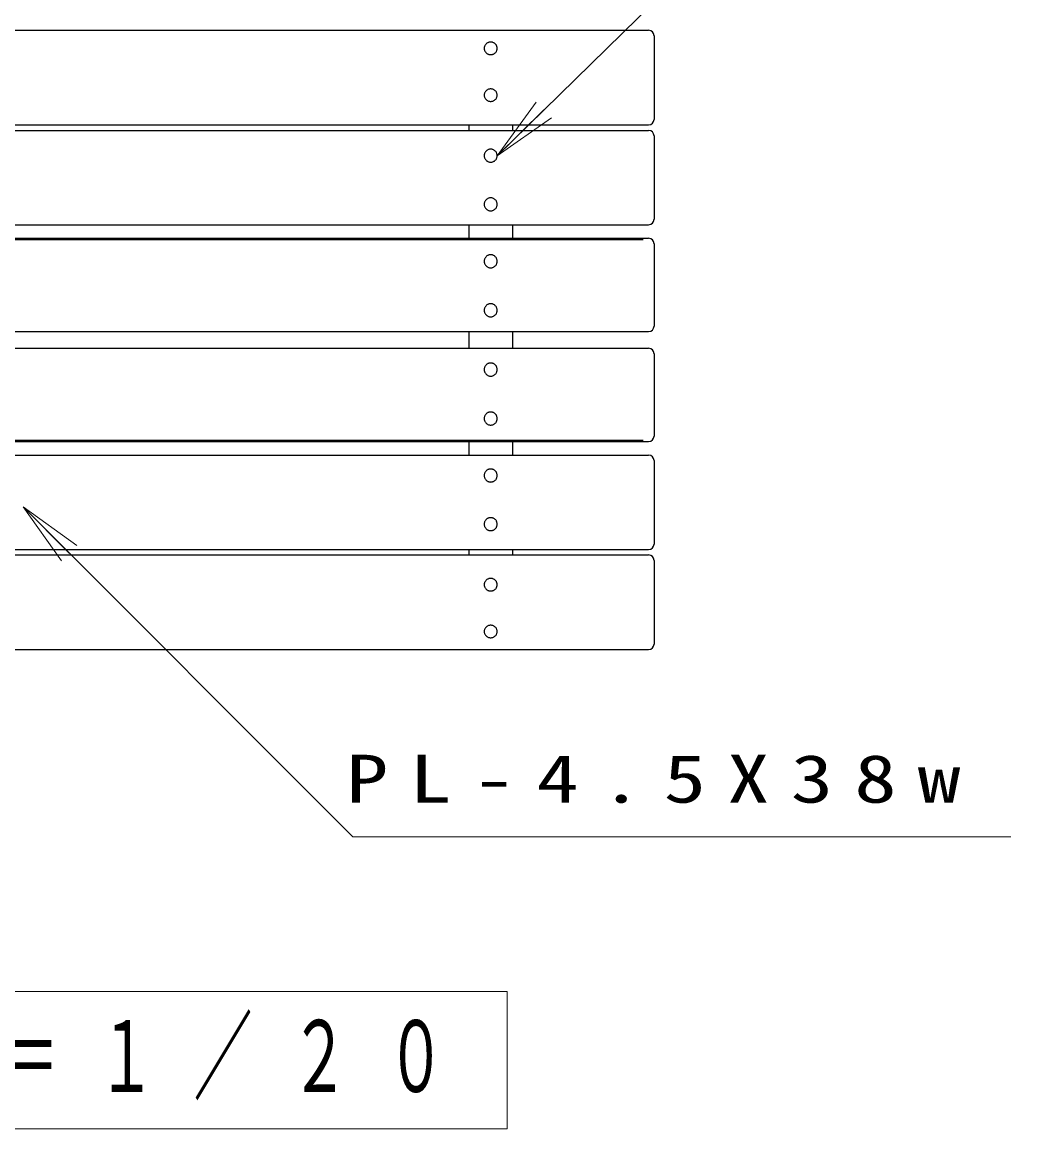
# Model space of a CAD drawing. Units: millimetres on the paper, scale 1:20. Extents: x -365 to 10, y -38 to 257.
# Drawn here: x -257.7 to -211.1, y 169.6 to 220.4 of the extents above; entities that cross this region are included whole.
import ezdxf

# ---------------------------------------------------------------- set-up
doc = ezdxf.new("R2010")
doc.units = ezdxf.units.MM
doc.layers.add('LY_1', color=7, linetype='Continuous', lineweight=25)
doc.styles.add('ＭＳ ゴシック', font='')
doc.styles.get('ＭＳ ゴシック').set_extended_font_data('MS Gothic')

msp = doc.modelspace()

# ---------------------------------------------------------------- linework, layer by layer
at = {"layer": 'LY_1', "color": 4}
for p, q in [((-288.467, 220.024), (-228.967, 220.024)), ((-228.717, 219.774), (-228.717, 215.934)), ((-288.467, 215.684), (-228.967, 215.684)), ((-288.467, 215.432), (-228.967, 215.432)), ((-237.217, 215.684), (-237.217, 215.432)), ((-235.217, 215.684), (-235.217, 215.432)), ((-228.717, 215.182), (-228.717, 211.353)), ((-288.467, 211.103), (-228.967, 211.103)), ((-237.217, 211.103), (-237.217, 210.479)), ((-235.217, 211.103), (-235.217, 210.479)), ((-288.467, 210.479), (-228.967, 210.479)), ((-228.717, 210.229), (-228.717, 206.446)), ((-288.467, 206.196), (-228.967, 206.196)), ((-237.217, 206.196), (-237.217, 205.431)), ((-235.217, 206.196), (-235.217, 205.431)), ((-288.467, 205.431), (-228.967, 205.431)), ((-228.717, 205.181), (-228.717, 201.399)), ((-288.467, 201.149), (-228.967, 201.149)), ((-237.217, 201.149), (-237.217, 200.524)), ((-235.217, 201.149), (-235.217, 200.524)), ((-288.467, 200.524), (-228.967, 200.524)), ((-228.717, 200.274), (-228.717, 196.446)), ((-288.467, 196.196), (-228.967, 196.196)), ((-237.217, 196.196), (-237.217, 195.943)), ((-235.217, 196.196), (-235.217, 195.943)), ((-288.467, 195.943), (-228.967, 195.943)), ((-228.717, 195.693), (-228.717, 191.853)), ((-288.467, 191.603), (-228.967, 191.603))]:
    msp.add_line(p, q, dxfattribs=at)
at = {"layer": 'LY_1', "lineweight": 13}
for p, q in [((-235.917, 214.269), (-234.124, 216.726)), ((-235.917, 214.269), (-233.774, 216.369)), ((-233.425, 216.011), (-235.917, 214.269)), ((-257.682, 198.146), (-255.561, 196.025)), ((-257.682, 198.146), (-255.207, 196.378)), ((-255.914, 195.671), (-257.682, 198.146)), ((-235.459, 175.905), (-281.959, 175.905)), ((-235.459, 169.605), (-235.459, 175.905)), ((-281.959, 169.605), (-235.459, 169.605))]:
    msp.add_line(p, q, dxfattribs=at)
at = {"layer": 'LY_1'}
for p, q in [((-288.217, 210.421), (-229.217, 210.421)), ((-288.217, 201.206), (-229.217, 201.206))]:
    msp.add_line(p, q, dxfattribs=at)
at = {"layer": 'LY_1', "lineweight": 13}
for points in [[(-235.917, 214.269), (-222.292, 227.619), (-174.048, 227.619)], [(-257.682, 198.146), (-242.544, 183.009), (-212.34, 183.009)]]:
    msp.add_lwpolyline(points, dxfattribs=at)
at = {"layer": 'LY_1', "color": 4}
for points in [[(-235.917, 219.195), (-235.919, 219.22), (-235.922, 219.245), (-235.928, 219.269), (-235.935, 219.293), (-235.945, 219.316), (-235.958, 219.338), (-235.972, 219.359), (-235.988, 219.379), (-236.005, 219.398), (-236.025, 219.414), (-236.045, 219.43), (-236.067, 219.443), (-236.091, 219.455), (-236.115, 219.464), (-236.14, 219.472), (-236.165, 219.477), (-236.191, 219.48), (-236.217, 219.481), (-236.244, 219.48), (-236.269, 219.477), (-236.295, 219.472), (-236.32, 219.464), (-236.344, 219.455), (-236.367, 219.443), (-236.389, 219.43), (-236.41, 219.414), (-236.429, 219.398), (-236.447, 219.379), (-236.463, 219.359), (-236.477, 219.338), (-236.489, 219.316), (-236.499, 219.293), (-236.507, 219.269), (-236.513, 219.245), (-236.516, 219.22), (-236.517, 219.195), (-236.516, 219.17), (-236.513, 219.145), (-236.507, 219.121), (-236.499, 219.097), (-236.489, 219.074), (-236.477, 219.052), (-236.463, 219.031), (-236.447, 219.011), (-236.429, 218.993), (-236.41, 218.976), (-236.389, 218.96), (-236.367, 218.947), (-236.344, 218.936), (-236.32, 218.926), (-236.295, 218.918), (-236.269, 218.913), (-236.244, 218.91), (-236.217, 218.909), (-236.191, 218.91), (-236.165, 218.913), (-236.14, 218.918), (-236.115, 218.926), (-236.091, 218.936), (-236.067, 218.947), (-236.045, 218.96), (-236.025, 218.976), (-236.005, 218.993), (-235.988, 219.011), (-235.972, 219.031), (-235.958, 219.052), (-235.945, 219.074), (-235.935, 219.097), (-235.928, 219.121), (-235.922, 219.145), (-235.919, 219.17)], [(-235.917, 217.047), (-235.919, 217.072), (-235.922, 217.097), (-235.928, 217.121), (-235.935, 217.145), (-235.945, 217.168), (-235.958, 217.19), (-235.972, 217.211), (-235.988, 217.231), (-236.005, 217.25), (-236.025, 217.267), (-236.045, 217.282), (-236.067, 217.295), (-236.091, 217.307), (-236.115, 217.316), (-236.14, 217.324), (-236.165, 217.329), (-236.191, 217.332), (-236.217, 217.334), (-236.244, 217.332), (-236.269, 217.329), (-236.295, 217.324), (-236.32, 217.316), (-236.344, 217.307), (-236.367, 217.295), (-236.389, 217.282), (-236.41, 217.267), (-236.429, 217.25), (-236.447, 217.231), (-236.463, 217.211), (-236.477, 217.19), (-236.489, 217.168), (-236.499, 217.145), (-236.507, 217.121), (-236.513, 217.097), (-236.516, 217.072), (-236.517, 217.047), (-236.516, 217.022), (-236.513, 216.997), (-236.507, 216.973), (-236.499, 216.949), (-236.489, 216.926), (-236.477, 216.904), (-236.463, 216.883), (-236.447, 216.863), (-236.429, 216.845), (-236.41, 216.828), (-236.389, 216.813), (-236.367, 216.799), (-236.344, 216.788), (-236.32, 216.778), (-236.295, 216.771), (-236.269, 216.765), (-236.244, 216.762), (-236.217, 216.761), (-236.191, 216.762), (-236.165, 216.765), (-236.14, 216.771), (-236.115, 216.778), (-236.091, 216.788), (-236.067, 216.799), (-236.045, 216.813), (-236.025, 216.828), (-236.005, 216.845), (-235.988, 216.863), (-235.972, 216.883), (-235.958, 216.904), (-235.945, 216.926), (-235.935, 216.949), (-235.928, 216.973), (-235.922, 216.997), (-235.919, 217.022)], [(-235.917, 214.269), (-235.919, 214.295), (-235.922, 214.321), (-235.928, 214.346), (-235.935, 214.371), (-235.945, 214.395), (-235.958, 214.418), (-235.972, 214.44), (-235.988, 214.46), (-236.005, 214.479), (-236.025, 214.497), (-236.045, 214.513), (-236.067, 214.527), (-236.091, 214.539), (-236.115, 214.549), (-236.14, 214.557), (-236.165, 214.562), (-236.191, 214.566), (-236.217, 214.567), (-236.244, 214.566), (-236.269, 214.562), (-236.295, 214.557), (-236.32, 214.549), (-236.344, 214.539), (-236.367, 214.527), (-236.389, 214.513), (-236.41, 214.497), (-236.429, 214.479), (-236.447, 214.46), (-236.463, 214.44), (-236.477, 214.418), (-236.489, 214.395), (-236.499, 214.371), (-236.507, 214.346), (-236.513, 214.321), (-236.516, 214.295), (-236.517, 214.269), (-236.516, 214.243), (-236.513, 214.217), (-236.507, 214.192), (-236.499, 214.167), (-236.489, 214.143), (-236.477, 214.12), (-236.463, 214.098), (-236.447, 214.078), (-236.429, 214.059), (-236.41, 214.041), (-236.389, 214.025), (-236.367, 214.011), (-236.344, 213.999), (-236.32, 213.989), (-236.295, 213.982), (-236.269, 213.976), (-236.244, 213.973), (-236.217, 213.971), (-236.191, 213.973), (-236.165, 213.976), (-236.14, 213.982), (-236.115, 213.989), (-236.091, 213.999), (-236.067, 214.011), (-236.045, 214.025), (-236.025, 214.041), (-236.005, 214.059), (-235.988, 214.078), (-235.972, 214.098), (-235.958, 214.12), (-235.945, 214.143), (-235.935, 214.167), (-235.928, 214.192), (-235.922, 214.217), (-235.919, 214.243)], [(-235.917, 212.037), (-235.919, 212.063), (-235.922, 212.088), (-235.928, 212.114), (-235.935, 212.139), (-235.945, 212.163), (-235.958, 212.186), (-235.972, 212.207), (-235.988, 212.228), (-236.005, 212.247), (-236.025, 212.265), (-236.045, 212.281), (-236.067, 212.295), (-236.091, 212.307), (-236.115, 212.316), (-236.14, 212.324), (-236.165, 212.33), (-236.191, 212.333), (-236.217, 212.334), (-236.244, 212.333), (-236.269, 212.33), (-236.295, 212.324), (-236.32, 212.316), (-236.344, 212.307), (-236.367, 212.295), (-236.389, 212.281), (-236.41, 212.265), (-236.429, 212.247), (-236.447, 212.228), (-236.463, 212.207), (-236.477, 212.186), (-236.489, 212.163), (-236.499, 212.139), (-236.507, 212.114), (-236.513, 212.088), (-236.516, 212.063), (-236.517, 212.037), (-236.516, 212.011), (-236.513, 211.985), (-236.507, 211.96), (-236.499, 211.935), (-236.489, 211.911), (-236.477, 211.888), (-236.463, 211.866), (-236.447, 211.845), (-236.429, 211.826), (-236.41, 211.809), (-236.389, 211.793), (-236.367, 211.779), (-236.344, 211.767), (-236.32, 211.757), (-236.295, 211.749), (-236.269, 211.744), (-236.244, 211.74), (-236.217, 211.739), (-236.191, 211.74), (-236.165, 211.744), (-236.14, 211.749), (-236.115, 211.757), (-236.091, 211.767), (-236.067, 211.779), (-236.045, 211.793), (-236.025, 211.809), (-236.005, 211.826), (-235.988, 211.845), (-235.972, 211.866), (-235.958, 211.888), (-235.945, 211.911), (-235.935, 211.935), (-235.928, 211.96), (-235.922, 211.985), (-235.919, 212.011)], [(-235.917, 209.422), (-235.919, 209.448), (-235.922, 209.474), (-235.928, 209.5), (-235.935, 209.525), (-235.945, 209.549), (-235.958, 209.572), (-235.972, 209.594), (-235.988, 209.615), (-236.005, 209.634), (-236.025, 209.652), (-236.045, 209.668), (-236.067, 209.682), (-236.091, 209.694), (-236.115, 209.704), (-236.14, 209.712), (-236.165, 209.717), (-236.191, 209.721), (-236.217, 209.722), (-236.244, 209.721), (-236.269, 209.717), (-236.295, 209.712), (-236.32, 209.704), (-236.344, 209.694), (-236.367, 209.682), (-236.389, 209.668), (-236.41, 209.652), (-236.429, 209.634), (-236.447, 209.615), (-236.463, 209.594), (-236.477, 209.572), (-236.489, 209.549), (-236.499, 209.525), (-236.507, 209.5), (-236.513, 209.474), (-236.516, 209.448), (-236.517, 209.422), (-236.516, 209.396), (-236.513, 209.37), (-236.507, 209.345), (-236.499, 209.32), (-236.489, 209.296), (-236.477, 209.272), (-236.463, 209.25), (-236.447, 209.23), (-236.429, 209.21), (-236.41, 209.193), (-236.389, 209.177), (-236.367, 209.163), (-236.344, 209.151), (-236.32, 209.141), (-236.295, 209.133), (-236.269, 209.127), (-236.244, 209.124), (-236.217, 209.123), (-236.191, 209.124), (-236.165, 209.127), (-236.14, 209.133), (-236.115, 209.141), (-236.091, 209.151), (-236.067, 209.163), (-236.045, 209.177), (-236.025, 209.193), (-236.005, 209.21), (-235.988, 209.23), (-235.972, 209.25), (-235.958, 209.272), (-235.945, 209.296), (-235.935, 209.32), (-235.928, 209.345), (-235.922, 209.37), (-235.919, 209.396)], [(-235.917, 207.174), (-235.919, 207.2), (-235.922, 207.226), (-235.928, 207.252), (-235.935, 207.277), (-235.945, 207.301), (-235.958, 207.324), (-235.972, 207.346), (-235.988, 207.367), (-236.005, 207.386), (-236.025, 207.404), (-236.045, 207.42), (-236.067, 207.434), (-236.091, 207.446), (-236.115, 207.456), (-236.14, 207.464), (-236.165, 207.47), (-236.191, 207.473), (-236.217, 207.474), (-236.244, 207.473), (-236.269, 207.47), (-236.295, 207.464), (-236.32, 207.456), (-236.344, 207.446), (-236.367, 207.434), (-236.389, 207.42), (-236.41, 207.404), (-236.429, 207.386), (-236.447, 207.367), (-236.463, 207.346), (-236.477, 207.324), (-236.489, 207.301), (-236.499, 207.277), (-236.507, 207.252), (-236.513, 207.226), (-236.516, 207.2), (-236.517, 207.174), (-236.516, 207.148), (-236.513, 207.122), (-236.507, 207.097), (-236.499, 207.072), (-236.489, 207.048), (-236.477, 207.024), (-236.463, 207.002), (-236.447, 206.982), (-236.429, 206.962), (-236.41, 206.945), (-236.389, 206.929), (-236.367, 206.915), (-236.344, 206.903), (-236.32, 206.893), (-236.295, 206.885), (-236.269, 206.879), (-236.244, 206.876), (-236.217, 206.875), (-236.191, 206.876), (-236.165, 206.879), (-236.14, 206.885), (-236.115, 206.893), (-236.091, 206.903), (-236.067, 206.915), (-236.045, 206.929), (-236.025, 206.945), (-236.005, 206.962), (-235.988, 206.982), (-235.972, 207.002), (-235.958, 207.024), (-235.945, 207.048), (-235.935, 207.072), (-235.928, 207.097), (-235.922, 207.122), (-235.919, 207.148)], [(-235.917, 204.453), (-235.919, 204.479), (-235.922, 204.505), (-235.928, 204.531), (-235.935, 204.556), (-235.945, 204.58), (-235.958, 204.603), (-235.972, 204.625), (-235.988, 204.646), (-236.005, 204.665), (-236.025, 204.683), (-236.045, 204.699), (-236.067, 204.713), (-236.091, 204.725), (-236.115, 204.735), (-236.14, 204.743), (-236.165, 204.748), (-236.191, 204.752), (-236.217, 204.753), (-236.244, 204.752), (-236.269, 204.748), (-236.295, 204.743), (-236.32, 204.735), (-236.344, 204.725), (-236.367, 204.713), (-236.389, 204.699), (-236.41, 204.683), (-236.429, 204.665), (-236.447, 204.646), (-236.463, 204.625), (-236.477, 204.603), (-236.489, 204.58), (-236.499, 204.556), (-236.507, 204.531), (-236.513, 204.505), (-236.516, 204.479), (-236.517, 204.453), (-236.516, 204.427), (-236.513, 204.401), (-236.507, 204.376), (-236.499, 204.351), (-236.489, 204.326), (-236.477, 204.303), (-236.463, 204.281), (-236.447, 204.26), (-236.429, 204.241), (-236.41, 204.224), (-236.389, 204.208), (-236.367, 204.194), (-236.344, 204.182), (-236.32, 204.172), (-236.295, 204.164), (-236.269, 204.158), (-236.244, 204.155), (-236.217, 204.153), (-236.191, 204.155), (-236.165, 204.158), (-236.14, 204.164), (-236.115, 204.172), (-236.091, 204.182), (-236.067, 204.194), (-236.045, 204.208), (-236.025, 204.224), (-236.005, 204.241), (-235.988, 204.26), (-235.972, 204.281), (-235.958, 204.303), (-235.945, 204.326), (-235.935, 204.351), (-235.928, 204.376), (-235.922, 204.401), (-235.919, 204.427)], [(-235.917, 202.205), (-235.919, 202.231), (-235.922, 202.257), (-235.928, 202.283), (-235.935, 202.308), (-235.945, 202.332), (-235.958, 202.355), (-235.972, 202.377), (-235.988, 202.398), (-236.005, 202.417), (-236.025, 202.435), (-236.045, 202.451), (-236.067, 202.465), (-236.091, 202.477), (-236.115, 202.487), (-236.14, 202.495), (-236.165, 202.5), (-236.191, 202.504), (-236.217, 202.505), (-236.244, 202.504), (-236.269, 202.5), (-236.295, 202.495), (-236.32, 202.487), (-236.344, 202.477), (-236.367, 202.465), (-236.389, 202.451), (-236.41, 202.435), (-236.429, 202.417), (-236.447, 202.398), (-236.463, 202.377), (-236.477, 202.355), (-236.489, 202.332), (-236.499, 202.308), (-236.507, 202.283), (-236.513, 202.257), (-236.516, 202.231), (-236.517, 202.205), (-236.516, 202.179), (-236.513, 202.153), (-236.507, 202.128), (-236.499, 202.103), (-236.489, 202.079), (-236.477, 202.055), (-236.463, 202.033), (-236.447, 202.013), (-236.429, 201.993), (-236.41, 201.976), (-236.389, 201.96), (-236.367, 201.946), (-236.344, 201.934), (-236.32, 201.924), (-236.295, 201.916), (-236.269, 201.91), (-236.244, 201.907), (-236.217, 201.905), (-236.191, 201.907), (-236.165, 201.91), (-236.14, 201.916), (-236.115, 201.924), (-236.091, 201.934), (-236.067, 201.946), (-236.045, 201.96), (-236.025, 201.976), (-236.005, 201.993), (-235.988, 202.013), (-235.972, 202.033), (-235.958, 202.055), (-235.945, 202.079), (-235.935, 202.103), (-235.928, 202.128), (-235.922, 202.153), (-235.919, 202.179)], [(-235.917, 199.591), (-235.919, 199.617), (-235.922, 199.642), (-235.928, 199.668), (-235.935, 199.693), (-235.945, 199.717), (-235.958, 199.74), (-235.972, 199.761), (-235.988, 199.782), (-236.005, 199.801), (-236.025, 199.819), (-236.045, 199.835), (-236.067, 199.848), (-236.091, 199.86), (-236.115, 199.87), (-236.14, 199.878), (-236.165, 199.884), (-236.191, 199.887), (-236.217, 199.888), (-236.244, 199.887), (-236.269, 199.884), (-236.295, 199.878), (-236.32, 199.87), (-236.344, 199.86), (-236.367, 199.848), (-236.389, 199.835), (-236.41, 199.819), (-236.429, 199.801), (-236.447, 199.782), (-236.463, 199.761), (-236.477, 199.74), (-236.489, 199.717), (-236.499, 199.693), (-236.507, 199.668), (-236.513, 199.642), (-236.516, 199.617), (-236.517, 199.591), (-236.516, 199.565), (-236.513, 199.539), (-236.507, 199.514), (-236.499, 199.489), (-236.489, 199.465), (-236.477, 199.442), (-236.463, 199.42), (-236.447, 199.399), (-236.429, 199.38), (-236.41, 199.363), (-236.389, 199.347), (-236.367, 199.333), (-236.344, 199.321), (-236.32, 199.311), (-236.295, 199.303), (-236.269, 199.298), (-236.244, 199.294), (-236.217, 199.293), (-236.191, 199.294), (-236.165, 199.298), (-236.14, 199.303), (-236.115, 199.311), (-236.091, 199.321), (-236.067, 199.333), (-236.045, 199.347), (-236.025, 199.363), (-236.005, 199.38), (-235.988, 199.399), (-235.972, 199.42), (-235.958, 199.442), (-235.945, 199.465), (-235.935, 199.489), (-235.928, 199.514), (-235.922, 199.539), (-235.919, 199.565)], [(-235.917, 197.359), (-235.919, 197.384), (-235.922, 197.41), (-235.928, 197.436), (-235.935, 197.46), (-235.945, 197.484), (-235.958, 197.507), (-235.972, 197.529), (-235.988, 197.55), (-236.005, 197.569), (-236.025, 197.587), (-236.045, 197.602), (-236.067, 197.616), (-236.091, 197.628), (-236.115, 197.638), (-236.14, 197.646), (-236.165, 197.652), (-236.191, 197.655), (-236.217, 197.656), (-236.244, 197.655), (-236.269, 197.652), (-236.295, 197.646), (-236.32, 197.638), (-236.344, 197.628), (-236.367, 197.616), (-236.389, 197.602), (-236.41, 197.587), (-236.429, 197.569), (-236.447, 197.55), (-236.463, 197.529), (-236.477, 197.507), (-236.489, 197.484), (-236.499, 197.46), (-236.507, 197.436), (-236.513, 197.41), (-236.516, 197.384), (-236.517, 197.359), (-236.516, 197.333), (-236.513, 197.307), (-236.507, 197.281), (-236.499, 197.257), (-236.489, 197.233), (-236.477, 197.21), (-236.463, 197.188), (-236.447, 197.167), (-236.429, 197.148), (-236.41, 197.131), (-236.389, 197.115), (-236.367, 197.101), (-236.344, 197.089), (-236.32, 197.079), (-236.295, 197.071), (-236.269, 197.065), (-236.244, 197.062), (-236.217, 197.061), (-236.191, 197.062), (-236.165, 197.065), (-236.14, 197.071), (-236.115, 197.079), (-236.091, 197.089), (-236.067, 197.101), (-236.045, 197.115), (-236.025, 197.131), (-236.005, 197.148), (-235.988, 197.167), (-235.972, 197.188), (-235.958, 197.21), (-235.945, 197.233), (-235.935, 197.257), (-235.928, 197.281), (-235.922, 197.307), (-235.919, 197.333)], [(-235.917, 194.58), (-235.919, 194.605), (-235.922, 194.63), (-235.928, 194.654), (-235.935, 194.678), (-235.945, 194.701), (-235.958, 194.723), (-235.972, 194.745), (-235.988, 194.764), (-236.005, 194.783), (-236.025, 194.8), (-236.045, 194.815), (-236.067, 194.828), (-236.091, 194.84), (-236.115, 194.849), (-236.14, 194.857), (-236.165, 194.862), (-236.191, 194.866), (-236.217, 194.867), (-236.244, 194.866), (-236.269, 194.862), (-236.295, 194.857), (-236.32, 194.849), (-236.344, 194.84), (-236.367, 194.828), (-236.389, 194.815), (-236.41, 194.8), (-236.429, 194.783), (-236.447, 194.764), (-236.463, 194.745), (-236.477, 194.723), (-236.489, 194.701), (-236.499, 194.678), (-236.507, 194.654), (-236.513, 194.63), (-236.516, 194.605), (-236.517, 194.58), (-236.516, 194.555), (-236.513, 194.531), (-236.507, 194.506), (-236.499, 194.482), (-236.489, 194.459), (-236.477, 194.437), (-236.463, 194.416), (-236.447, 194.396), (-236.429, 194.378), (-236.41, 194.361), (-236.389, 194.346), (-236.367, 194.332), (-236.344, 194.321), (-236.32, 194.311), (-236.295, 194.304), (-236.269, 194.298), (-236.244, 194.295), (-236.217, 194.294), (-236.191, 194.295), (-236.165, 194.298), (-236.14, 194.304), (-236.115, 194.311), (-236.091, 194.321), (-236.067, 194.332), (-236.045, 194.346), (-236.025, 194.361), (-236.005, 194.378), (-235.988, 194.396), (-235.972, 194.416), (-235.958, 194.437), (-235.945, 194.459), (-235.935, 194.482), (-235.928, 194.506), (-235.922, 194.531), (-235.919, 194.555)], [(-235.917, 192.432), (-235.919, 192.457), (-235.922, 192.482), (-235.928, 192.506), (-235.935, 192.53), (-235.945, 192.553), (-235.958, 192.576), (-235.972, 192.597), (-235.988, 192.616), (-236.005, 192.635), (-236.025, 192.652), (-236.045, 192.667), (-236.067, 192.68), (-236.091, 192.692), (-236.115, 192.701), (-236.14, 192.709), (-236.165, 192.714), (-236.191, 192.718), (-236.217, 192.719), (-236.244, 192.718), (-236.269, 192.714), (-236.295, 192.709), (-236.32, 192.701), (-236.344, 192.692), (-236.367, 192.68), (-236.389, 192.667), (-236.41, 192.652), (-236.429, 192.635), (-236.447, 192.616), (-236.463, 192.597), (-236.477, 192.576), (-236.489, 192.553), (-236.499, 192.53), (-236.507, 192.506), (-236.513, 192.482), (-236.516, 192.457), (-236.517, 192.432), (-236.516, 192.407), (-236.513, 192.383), (-236.507, 192.358), (-236.499, 192.334), (-236.489, 192.311), (-236.477, 192.289), (-236.463, 192.268), (-236.447, 192.248), (-236.429, 192.23), (-236.41, 192.213), (-236.389, 192.198), (-236.367, 192.184), (-236.344, 192.173), (-236.32, 192.163), (-236.295, 192.156), (-236.269, 192.15), (-236.244, 192.147), (-236.217, 192.146), (-236.191, 192.147), (-236.165, 192.15), (-236.14, 192.156), (-236.115, 192.163), (-236.091, 192.173), (-236.067, 192.184), (-236.045, 192.198), (-236.025, 192.213), (-236.005, 192.23), (-235.988, 192.248), (-235.972, 192.268), (-235.958, 192.289), (-235.945, 192.311), (-235.935, 192.334), (-235.928, 192.358), (-235.922, 192.383), (-235.919, 192.407)]]:
    msp.add_lwpolyline(points, close=True, dxfattribs=at)
for centre, start, end in [((-228.967, 219.774), 0, 90), ((-228.967, 215.934), 270, 0), ((-228.967, 215.182), 0, 90), ((-228.967, 211.353), 270, 0), ((-228.967, 210.229), 0, 90), ((-228.967, 206.446), 270, 0), ((-228.967, 205.181), 0, 90), ((-228.967, 201.399), 270, 0), ((-228.967, 200.274), 0, 90), ((-228.967, 196.446), 270, 0), ((-228.967, 195.693), 0, 90), ((-228.967, 191.853), 270, 0)]:
    msp.add_arc(centre, 0.25, start, end, dxfattribs=at)

# ---------------------------------------------------------------- texts
at = {"layer": 'LY_1', "style": 'ＭＳ ゴシック'}
for s, insert, char_height, attachment_point in [('\\T1.5;\\W1.3;PL-4.5X38w', (-242.864, 185.659), 2.199, 4), ('\\T1.64;\\W0.6;平面図\u3000Ｓ＝１／２０', (-258.709, 172.755), 3.299, 5)]:
    msp.add_mtext(s, dxfattribs=dict(at, insert=insert, char_height=char_height, attachment_point=attachment_point))

doc.saveas('drawing.dxf')
